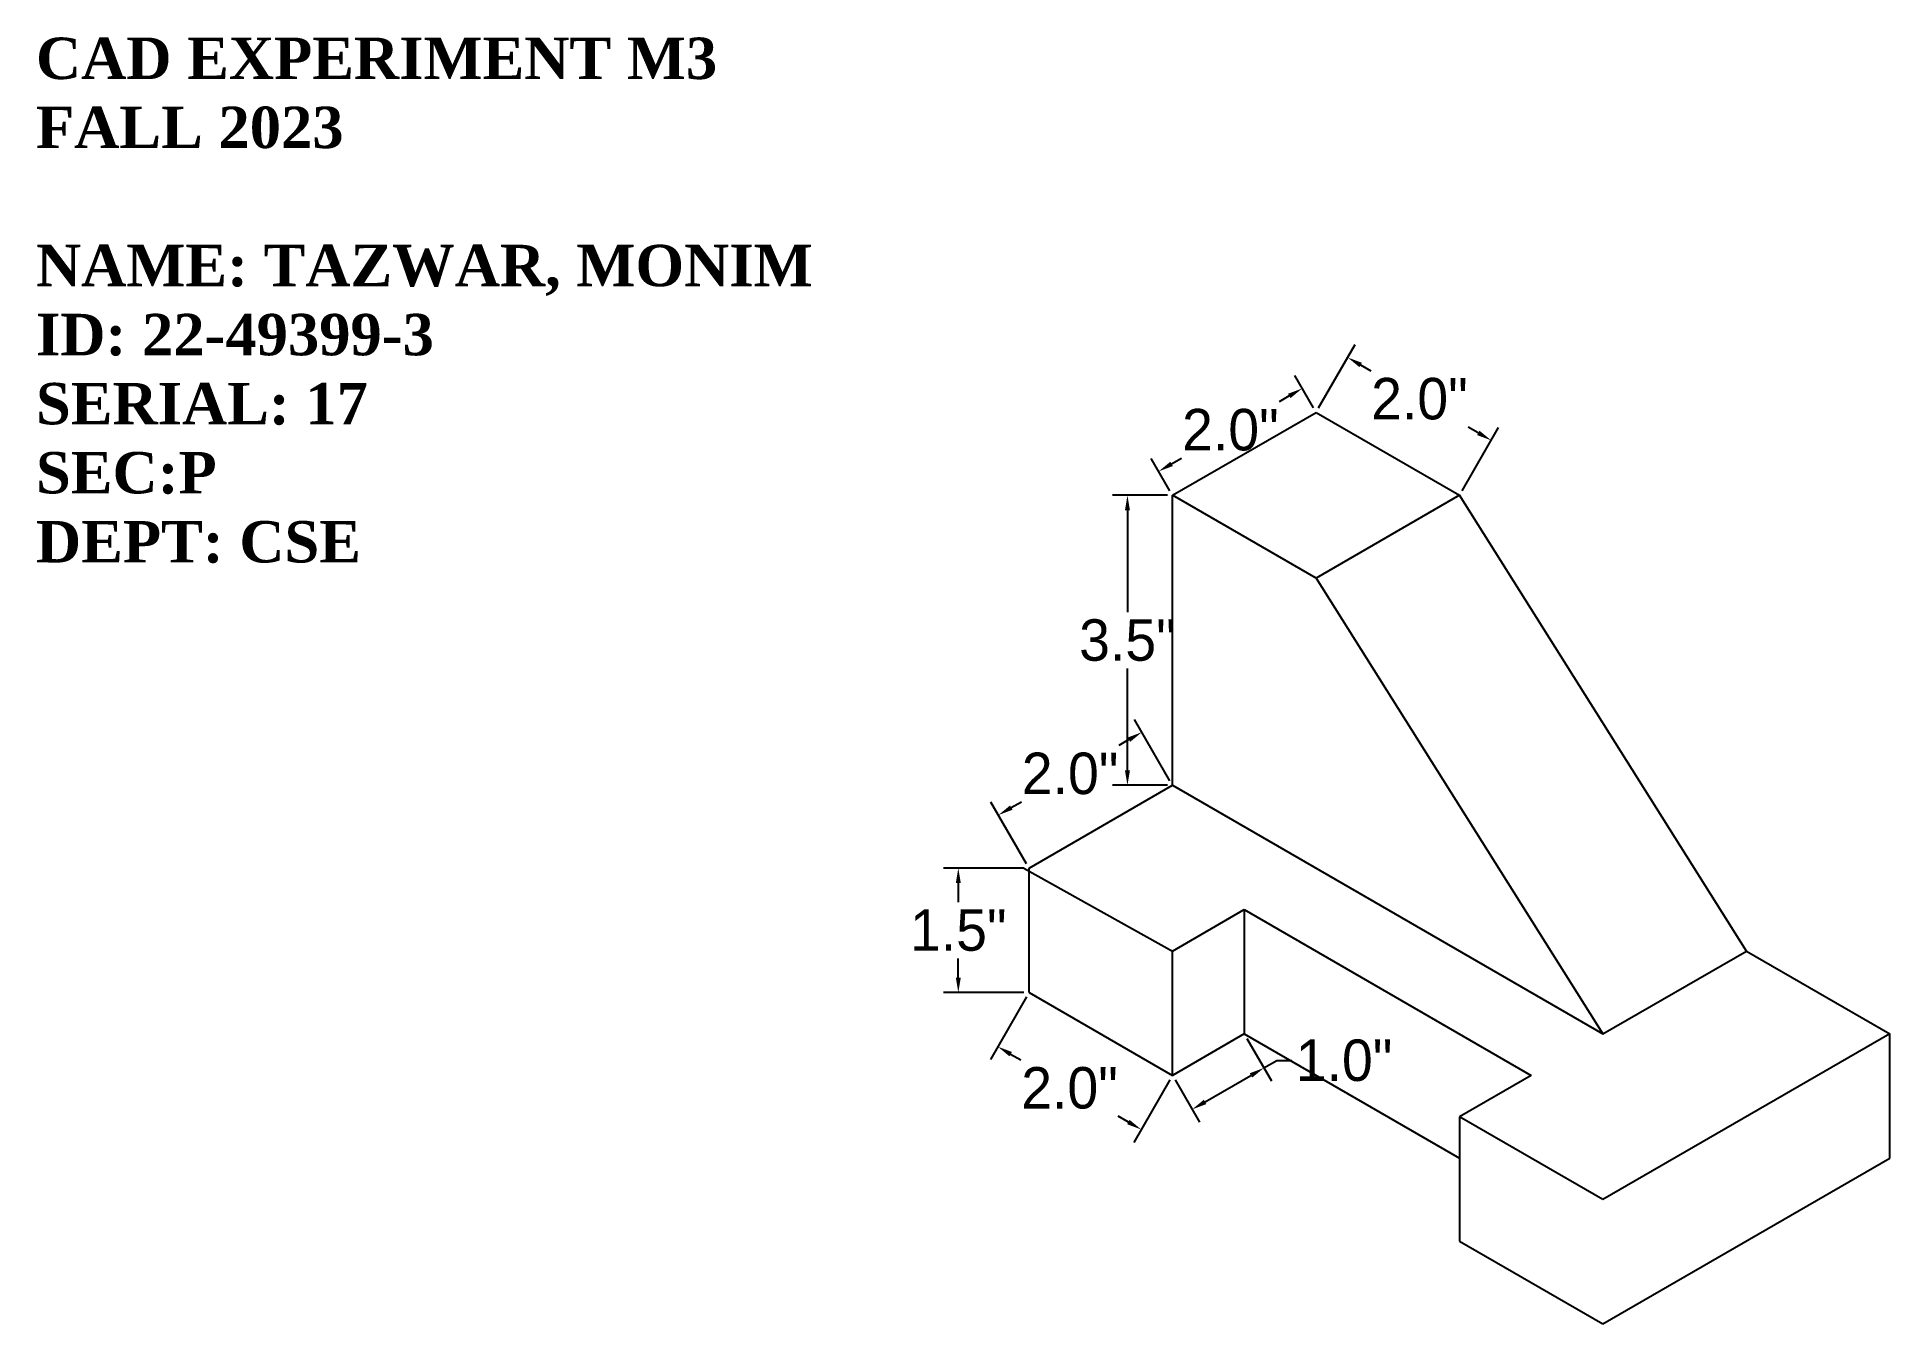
# Model space of a CAD drawing. Header units: inches. Extents: x 2 to 24.4, y 27.9 to 43.4.
import ezdxf

# ---------------------------------------------------------------- set-up
doc = ezdxf.new("R2010")
doc.units = ezdxf.units.IN
doc.header["$MEASUREMENT"] = 0
doc.dimstyles.get("Standard").update_dxf_attribs({"dimtxt": 0.5, "dimasz": 0.18, "dimexe": 0.18, "dimexo": 0.0625, "dimgap": 0.09, "dimtad": 0, "dimtih": 1, "dimtoh": 1, "dimdec": 1, "dimzin": 0, "dimdsep": 46, "dimlunit": 3, "dimtxsty": 'Standard', "dimcen": 0.09, "dimclrt": 5, "dimadec": 0, "dimazin": 0, "dimtfac": 1, "dimtdec": 1, "dimtofl": 0, "dimtmove": 0, "dimatfit": 3, "dimfxl": 1, "dimtolj": 1, "dimtzin": 0, "dimarcsym": 0})

# ---------------------------------------------------------------- blocks, each defined once
blk = doc.blocks.new('*D34')
at = {"color": 0, "lineweight": -2}
for p, q in [((17.394, 38.919), (17.168, 39.31)), ((17.102, 39.064), (16.981, 38.994)), ((15.662, 37.919), (15.436, 38.31)), ((15.682, 38.244), (15.803, 38.314))]:
    blk.add_line(p, q, dxfattribs=at)
at = {"color": 0}
for points in [[(17.087, 39.09), (17.117, 39.038), (17.258, 39.154)], [(15.667, 38.27), (15.697, 38.218), (15.526, 38.154)]]:
    blk.add_solid(points, dxfattribs=at)
at = {"layer": 'Defpoints', "color": 0}
for p in [(17.258, 39.154), (17.425, 38.865), (15.693, 37.865)]:
    blk.add_point(p, dxfattribs=at)
at = {"color": 5, "insert": (16.392, 38.654), "char_height": 0.5, "attachment_point": 5}
blk.add_mtext('\\A1;2.0"', dxfattribs=at)
blk = doc.blocks.new('*D35')
at = {"color": 0, "lineweight": -2}
for p, q in [((17.456, 38.919), (17.898, 39.683)), ((17.964, 39.438), (18.085, 39.368)), ((19.188, 37.919), (19.63, 38.683)), ((19.384, 38.618), (19.263, 38.688))]:
    blk.add_line(p, q, dxfattribs=at)
at = {"color": 0}
for points in [[(17.979, 39.464), (17.949, 39.412), (17.808, 39.528)], [(19.399, 38.644), (19.369, 38.592), (19.54, 38.528)]]:
    blk.add_solid(points, dxfattribs=at)
at = {"layer": 'Defpoints', "color": 0}
for p in [(17.425, 38.865), (19.54, 38.528), (19.157, 37.865)]:
    blk.add_point(p, dxfattribs=at)
at = {"color": 5, "insert": (18.674, 39.028), "char_height": 0.5, "attachment_point": 5}
blk.add_mtext('\\A1;2.0"', dxfattribs=at)
blk = doc.blocks.new('*D36')
at = {"color": 0, "lineweight": -2}
for p, q in [((15.631, 37.865), (14.969, 37.865)), ((15.149, 37.685), (15.149, 36.455)), ((15.149, 34.545), (15.149, 35.775)), ((15.631, 34.365), (14.969, 34.365))]:
    blk.add_line(p, q, dxfattribs=at)
at = {"color": 0}
for points in [[(15.119, 37.685), (15.179, 37.685), (15.149, 37.865)], [(15.119, 34.545), (15.179, 34.545), (15.149, 34.365)]]:
    blk.add_solid(points, dxfattribs=at)
at = {"layer": 'Defpoints', "color": 0}
for p in [(15.693, 37.865), (15.149, 34.365), (15.693, 34.365)]:
    blk.add_point(p, dxfattribs=at)
at = {"color": 5, "insert": (15.149, 36.115), "char_height": 0.5, "attachment_point": 5}
blk.add_mtext('\\A1;3.5"', dxfattribs=at)
blk = doc.blocks.new('*D37')
at = {"color": 0, "lineweight": -2}
for p, q in [((15.662, 34.419), (15.233, 35.161)), ((15.167, 34.916), (15.046, 34.846)), ((13.93, 33.419), (13.501, 34.161)), ((13.747, 34.096), (13.868, 34.166))]:
    blk.add_line(p, q, dxfattribs=at)
at = {"color": 0}
for points in [[(15.152, 34.942), (15.182, 34.89), (15.323, 35.006)], [(13.732, 34.122), (13.762, 34.07), (13.591, 34.006)]]:
    blk.add_solid(points, dxfattribs=at)
at = {"layer": 'Defpoints', "color": 0}
for p in [(15.323, 35.006), (15.693, 34.365), (13.961, 33.365)]:
    blk.add_point(p, dxfattribs=at)
at = {"color": 5, "insert": (14.457, 34.506), "char_height": 0.5, "attachment_point": 5}
blk.add_mtext('\\A1;2.0"', dxfattribs=at)
blk = doc.blocks.new('*D38')
at = {"color": 0, "lineweight": -2}
for p, q in [((13.899, 33.365), (12.927, 33.365)), ((13.107, 33.185), (13.107, 32.955)), ((13.107, 32.045), (13.107, 32.275)), ((13.899, 31.865), (12.927, 31.865))]:
    blk.add_line(p, q, dxfattribs=at)
at = {"color": 0}
for points in [[(13.077, 33.185), (13.137, 33.185), (13.107, 33.365)], [(13.077, 32.045), (13.137, 32.045), (13.107, 31.865)]]:
    blk.add_solid(points, dxfattribs=at)
at = {"layer": 'Defpoints', "color": 0}
for p in [(13.107, 33.365), (13.961, 33.365), (13.961, 31.865)]:
    blk.add_point(p, dxfattribs=at)
at = {"color": 5, "insert": (13.107, 32.615), "char_height": 0.5, "attachment_point": 5}
blk.add_mtext('\\A1;1.5"', dxfattribs=at)
blk = doc.blocks.new('*D39')
at = {"color": 0, "lineweight": -2}
for p, q in [((13.93, 31.811), (13.494, 31.055)), ((13.739, 31.121), (13.861, 31.051)), ((15.662, 30.811), (15.226, 30.055)), ((15.16, 30.301), (15.038, 30.371))]:
    blk.add_line(p, q, dxfattribs=at)
at = {"color": 0}
for points in [[(13.754, 31.147), (13.724, 31.095), (13.584, 31.211)], [(15.175, 30.327), (15.145, 30.275), (15.316, 30.211)]]:
    blk.add_solid(points, dxfattribs=at)
at = {"layer": 'Defpoints', "color": 0}
for p in [(13.961, 31.865), (15.693, 30.865), (15.316, 30.211)]:
    blk.add_point(p, dxfattribs=at)
at = {"color": 5, "insert": (14.45, 30.711), "char_height": 0.5, "attachment_point": 5}
blk.add_mtext('\\A1;2.0"', dxfattribs=at)
blk = doc.blocks.new('*D40')
at = {"color": 0, "lineweight": -2}
for p, q in [((16.59, 31.311), (16.886, 30.798)), ((16.796, 30.954), (16.952, 31.044)), ((16.952, 31.044), (17.132, 31.044)), ((15.724, 30.811), (16.02, 30.298)), ((16.086, 30.544), (16.64, 30.864))]:
    blk.add_line(p, q, dxfattribs=at)
at = {"color": 0}
for points in [[(16.625, 30.89), (16.655, 30.838), (16.796, 30.954)], [(16.071, 30.57), (16.101, 30.518), (15.93, 30.454)]]:
    blk.add_solid(points, dxfattribs=at)
at = {"layer": 'Defpoints', "color": 0}
for p in [(16.559, 31.365), (16.796, 30.954), (15.693, 30.865)]:
    blk.add_point(p, dxfattribs=at)
at = {"color": 5, "insert": (17.764, 31.044), "char_height": 0.5, "attachment_point": 5}
blk.add_mtext('\\A1;1.0"', dxfattribs=at)

msp = doc.modelspace()

# ---------------------------------------------------------------- linework, layer by layer
for p, q in [((15.693, 37.865), (17.425, 38.865)), ((17.425, 38.865), (19.157, 37.865)), ((15.693, 34.365), (15.693, 37.865)), ((17.425, 36.865), (15.693, 37.865)), ((19.157, 37.865), (17.425, 36.865)), ((22.621, 32.365), (19.157, 37.865)), ((17.425, 36.865), (20.889, 31.365)), ((13.961, 33.365), (15.693, 34.365)), ((15.693, 34.365), (20.889, 31.365)), ((13.899, 33.365), (15.693, 32.365)), ((13.961, 31.865), (13.961, 33.365)), ((15.693, 32.365), (16.559, 32.865)), ((16.559, 32.865), (16.559, 31.365)), ((16.559, 32.865), (20.023, 30.865)), ((15.693, 30.865), (15.693, 32.365)), ((20.889, 31.365), (22.621, 32.365)), ((22.621, 32.365), (24.353, 31.365)), ((13.961, 31.865), (15.693, 30.865)), ((16.559, 31.365), (15.693, 30.865)), ((16.559, 31.365), (19.157, 29.865)), ((24.353, 31.365), (20.889, 29.365)), ((24.353, 29.865), (24.353, 31.365)), ((20.023, 30.865), (19.157, 30.365)), ((19.157, 30.365), (19.157, 28.865)), ((20.889, 29.365), (19.157, 30.365)), ((20.889, 27.865), (24.353, 29.865)), ((19.157, 28.865), (20.889, 27.865))]:
    msp.add_line(p, q)

# ---------------------------------------------------------------- texts
at = {"insert": (1.973, 43.389), "char_height": 0.5, "width": 9.1875, "attachment_point": 1}
msp.add_mtext('{\\fTimes New Roman|b1|i0|c0|p18;CAD EXPERIMENT M3\\PFALL 2023\\P\\PNAME: TAZWAR, MONIM\\PID: 22-49399-3\\PSERIAL: 17\\PSEC:P\\PDEPT: CSE}', dxfattribs=at)

# ---------------------------------------------------------------- dimensions: what is measured, and where the dimension line sits
for p1, p2, distance, picture, middle in [((17.425, 38.865), (19.157, 37.865), 0.765, '*D35', (18.674, 39.028)), ((15.693, 37.865), (17.425, 38.865), 0.334, '*D34', (16.392, 38.654)), ((15.693, 37.865), (15.693, 34.365), -0.544, '*D36', (15.149, 36.115)), ((13.961, 33.365), (15.693, 34.365), 0.74, '*D37', (14.457, 34.506)), ((13.961, 31.865), (13.961, 33.365), 0.854, '*D38', (13.107, 32.615)), ((13.961, 31.865), (15.693, 30.865), -0.755, '*D39', (14.45, 30.711)), ((15.693, 30.865), (16.559, 31.365), -0.474, '*D40', (17.764, 31.044))]:
    dim = msp.add_aligned_dim(p1=p1, p2=p2, distance=distance, dimstyle='Standard')
    dim.commit()
    dim.dimension.update_dxf_attribs({"geometry": picture, "text_midpoint": middle})

doc.saveas('drawing.dxf')
